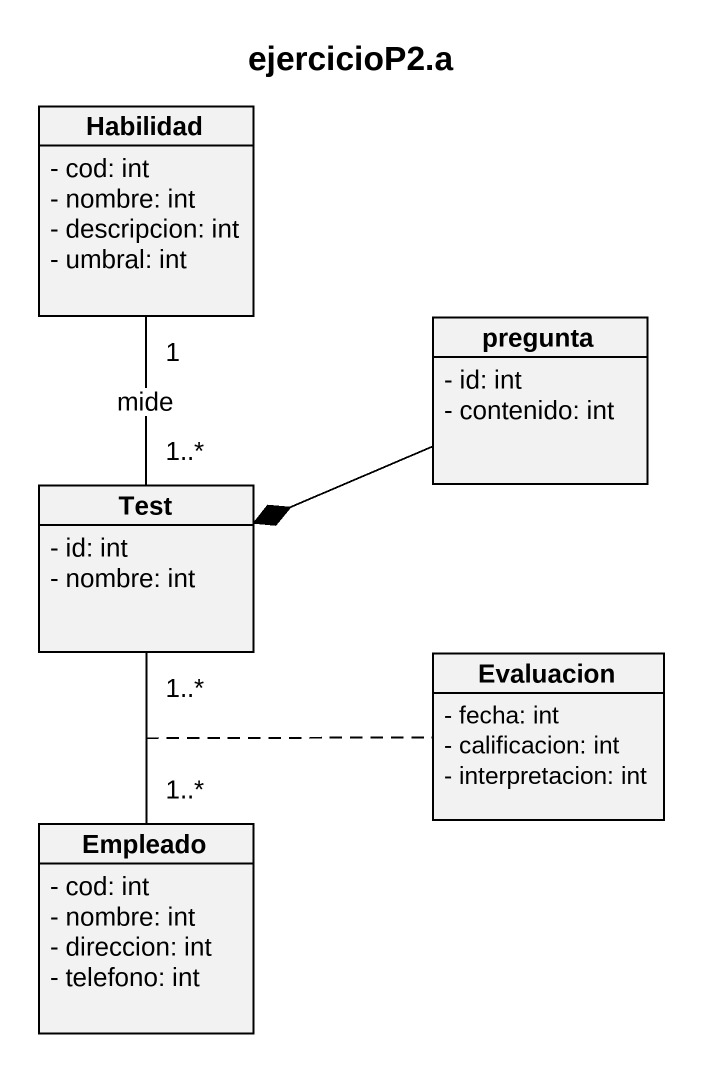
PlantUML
@startuml
title ejercicioP2.a
hide circle
hide empty members
skinparam classAttributeIconSize 0
class Habilidad {
  - cod: int
  - nombre: int
  - descripcion: int
  - umbral: int
}
class pregunta {
  - id: int
  - contenido: int
}
class Test {
  - id: int
  - nombre: int
}
class Evaluacion {
  - fecha: int
  - calificacion: int
  - interpretacion: int
}
class Empleado {
  - cod: int
  - nombre: int
  - direccion: int
  - telefono: int
}
pregunta -left-* Test
Test "1..*" -up- "1" Habilidad : mide
Test "1..*" -- "1..*" Empleado
(Test, Empleado) .. Evaluacion
@enduml
